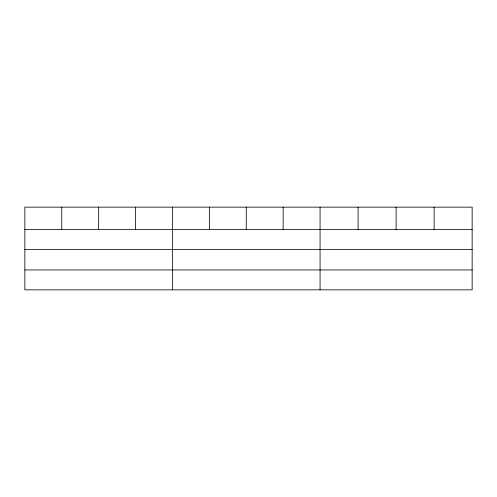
<?xml version="1.0" encoding="UTF-8"?>
<svg xmlns="http://www.w3.org/2000/svg" width="497" height="497" viewBox="0 0 497 497"><rect width="100%" height="100%" fill="white"/><g stroke="black" fill="none" stroke-linecap="round" stroke-linejoin="round"><path stroke-width="0.75" d="M472.15 249.444L472.15 207.15L24.85 207.15L24.85 289.85L472.15 289.85L472.15 249.444L24.85 249.444M24.85 229.546L472.15 229.546M24.85 269.952L472.15 269.952M434.129 207.15L434.129 229.546M396.109 207.15L396.109 229.546M358.088 207.15L358.088 229.546M320.068 207.15L320.068 289.85M283.166 207.15L283.166 229.546M246.263 207.15L246.263 229.546M209.361 207.15L209.361 229.546M172.459 207.15L172.459 289.85M135.557 207.15L135.557 229.546M98.654 207.15L98.654 229.546M61.752 207.15L61.752 229.546"/></g></svg>
